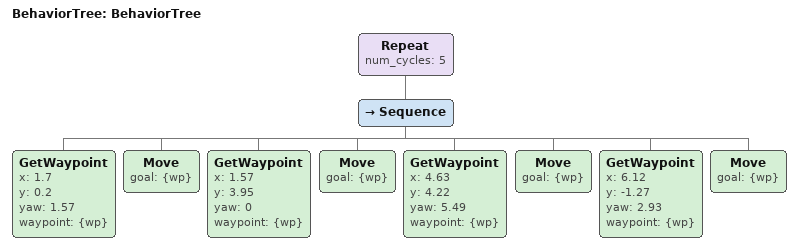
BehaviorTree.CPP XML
<?xml version="1.0" encoding="UTF-8"?>
<root BTCPP_format="3"
      main_tree_to_execute="BehaviorTree">
  <BehaviorTree ID="BehaviorTree">
    <Repeat num_cycles="5">
      <Sequence>
        <GetWaypoint x="1.7"
                     y="0.2"
                     yaw="1.57"
                     waypoint="{wp}"/>
        <Move goal="{wp}"/>
        <GetWaypoint x="1.57"
                     y="3.95"
                     yaw="0"
                     waypoint="{wp}"/>
        <Move goal="{wp}"/>
        <GetWaypoint x="4.63"
                     y="4.22"
                     yaw="5.49"
                     waypoint="{wp}"/>
        <Move goal="{wp}"/>
        <GetWaypoint x="6.12"
                     y="-1.27"
                     yaw="2.93"
                     waypoint="{wp}"/>
        <Move goal="{wp}"/>
      </Sequence>
    </Repeat>
  </BehaviorTree>

</root>
